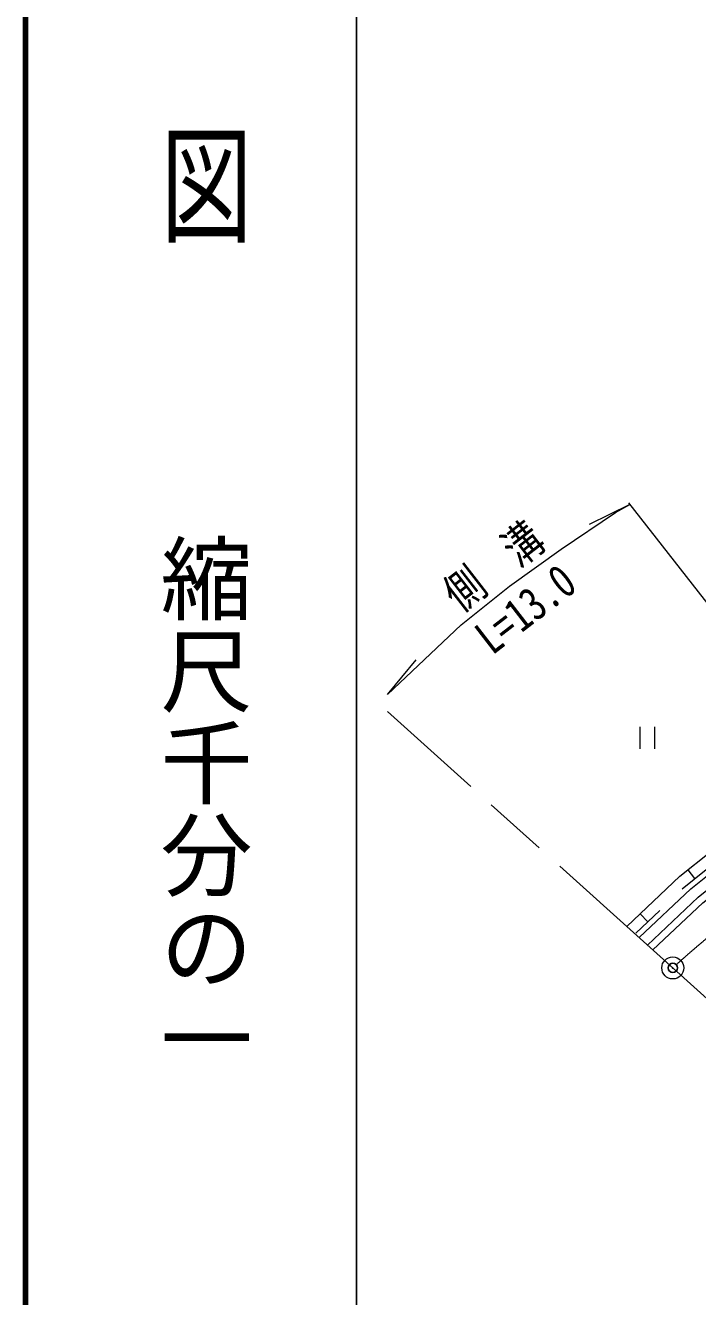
# Model space of a CAD drawing. Units: millimetres at full size, sheet at 1:1000; details may follow other scales. Extents: x 40000 to 680000, y 20000 to 380000.
# Drawn here: x 40000 to 76528, y 249475 to 318580 of the extents above; entities that cross this region are included whole.
import ezdxf
from ezdxf.enums import TextEntityAlignment as Align

# ---------------------------------------------------------------- set-up
doc = ezdxf.new("R2010")
doc.units = ezdxf.units.MM
doc.header["$LTSCALE"] = 1000
doc.header["$PDMODE"] = 32
doc.header["$PDSIZE"] = 500
doc.linetypes.add('CHAIN', pattern=[18.5, 12, -1.5, 3.5, -1.5])
for name, color, linetype, lineweight in [('M-BGD', 7, 'Continuous', 13), ('M-BMK', 2, 'CHAIN', 13), ('M-BMK-SRVR', 3, 'Continuous', 13), ('M-STR-HTXT', 7, 'Continuous', 13), ('M-TTL', 2, 'Continuous', 140), ('M-TTL-BAND', 7, 'Continuous', 25)]:
    doc.layers.add(name, color=color, linetype=linetype, lineweight=lineweight)
doc.layers.add('M-OTRS', color=6, linetype='Continuous')
doc.styles.add('@ＭＳ ゴシック', font='')
doc.styles.add('ＭＳ ゴシック', font='')
doc.styles.get('@ＭＳ ゴシック').set_extended_font_data('@MS Gothic')
doc.styles.get('ＭＳ ゴシック').set_extended_font_data('MS Gothic')

msp = doc.modelspace()

# ---------------------------------------------------------------- linework, layer by layer
at = {"layer": 'M-BGD'}
for p, q in [((73396, 280447), (73396, 279247)), ((74196, 280447), (74196, 279247)), ((75684, 271648), (77091, 272771)), ((76388, 272210), (76014, 272679)), ((73174, 269234), (74482, 270470)), ((73828, 269852), (73415, 270288))]:
    msp.add_line(p, q, dxfattribs=at)
for points in [[(72680, 269593), (75569, 272324), (77254, 273668), (79460, 275261), (81564, 276673), (82717, 277322), (83263, 277611)], [(73352, 268989), (76160, 271644), (77798, 272951), (79974, 274522), (82037, 275906), (83148, 276532), (84711, 277359)], [(73799, 268587), (76553, 271190), (78161, 272473), (80317, 274030), (82351, 275395), (83436, 276005), (85140, 276907)], [(74098, 268319), (76816, 270888), (78403, 272154), (80545, 273701), (82561, 275054), (83627, 275654), (85288, 276533)]]:
    msp.add_lwpolyline(points, dxfattribs=at)
at = {"layer": 'M-BMK'}
msp.add_line((91720, 252480), (59674, 281282), dxfattribs=at)
msp.add_arc((108925, 230446), 50000, 112.70547, 132.44244, dxfattribs=at)
at = {"layer": 'M-BMK-SRVR'}
msp.add_circle((75183, 267344), 600, dxfattribs=at)
at = {"layer": 'M-OTRS'}
msp.add_point((75183, 267344), dxfattribs=at)
at = {"layer": 'M-STR-HTXT'}
for p, q in [((72846, 292536), (70643, 291451)), ((72776, 292625), (84711, 277359)), ((59674, 282205), (61243, 284093))]:
    msp.add_line(p, q, dxfattribs=at)
msp.add_lwpolyline([(59674, 282205), (63688, 286000), (66306, 288088), (69115, 290116), (72068, 292099), (72846, 292536)], dxfattribs=at)
at = {"layer": 'M-TTL'}
msp.add_line((40000, 380000), (40000, 20000), dxfattribs=at)
at = {"layer": 'M-TTL-BAND'}
msp.add_line((58000, 370000), (58000, 20000), dxfattribs=at)

# ---------------------------------------------------------------- texts
at = {"layer": 'M-STR-HTXT', "style": 'ＭＳ ゴシック', "width": 0.8}
for s, rotation, p in [('側\u3000溝', 37.801, (66340, 288028)), ('L=13.0', 37.691, (68066, 285699))]:
    msp.add_text(s, height=1833, rotation=rotation, dxfattribs=at).set_placement(p, align=Align.BOTTOM_CENTER)
at = {"layer": 'M-TTL-BAND', "style": '@ＭＳ ゴシック', "width": 1.4}
msp.add_text('平  面  図', height=3666, rotation=270, dxfattribs=at).set_placement((49777, 306475), align=Align.MIDDLE_RIGHT)
at = {"layer": 'M-TTL-BAND', "style": '@ＭＳ ゴシック'}
msp.add_text('縮尺千分の一', height=3666, rotation=270, dxfattribs=at).set_placement((49777, 261030), align=Align.MIDDLE_RIGHT)

doc.saveas('drawing.dxf')
